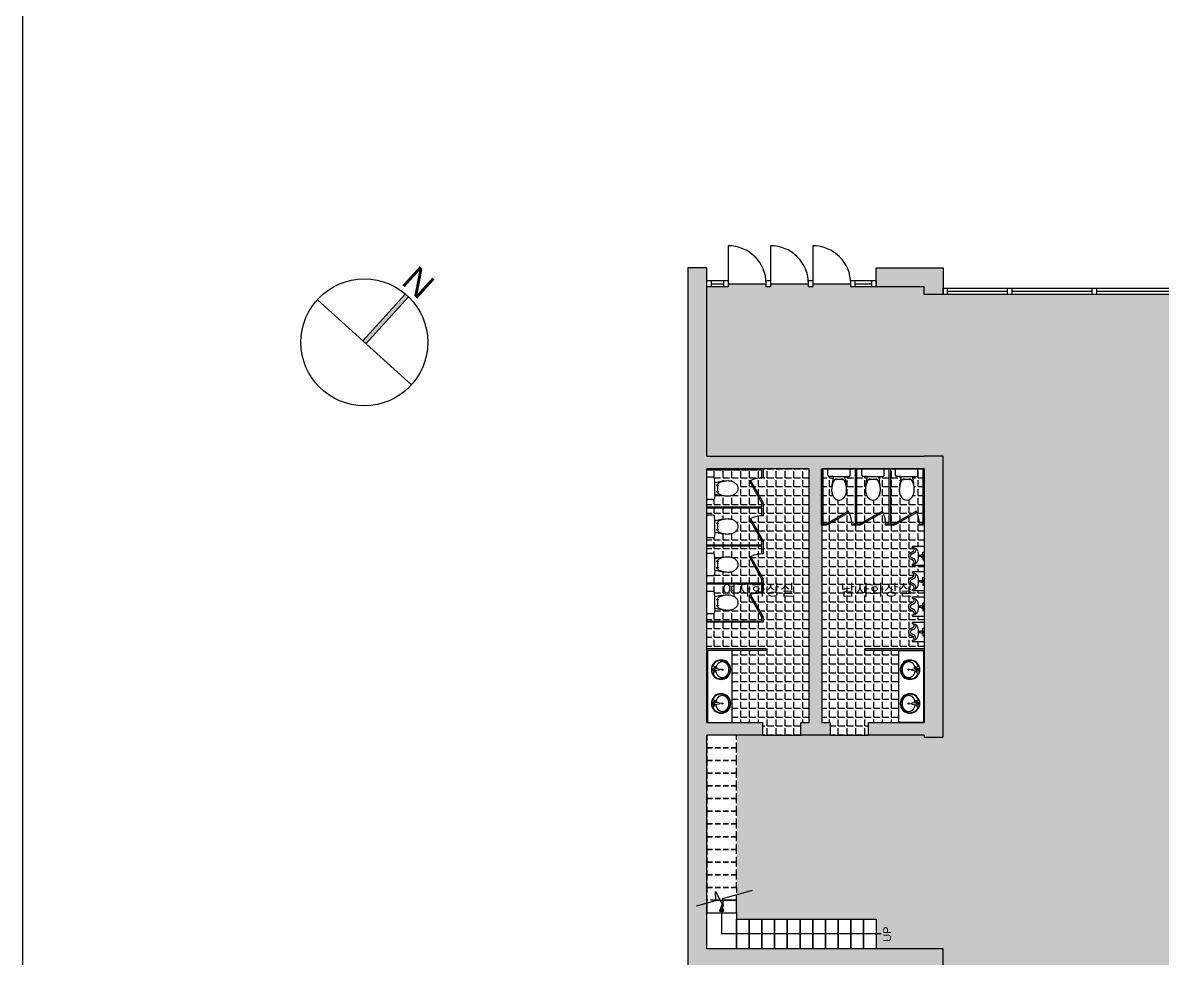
# Model space of a CAD drawing. Header units: millimetres. Extents: x 0 to 336000, y 0 to 193050.
# Drawn here: x 0 to 26938, y 21538 to 43659 of the extents above; entities that cross this region are included whole.
import ezdxf

# ---------------------------------------------------------------- set-up
doc = ezdxf.new("R2010")
doc.units = ezdxf.units.MM
doc.header["$LTSCALE"] = 20
doc.linetypes.add('HIDDEN', pattern=[9.525, 6.35, -3.175])
for name, color, linetype in [('가구', 6, 'Continuous'), ('계단', 3, 'Continuous'), ('단면', 2, 'Continuous'), ('바닥 해치', 5, 'Continuous'), ('유리', 7, 'Continuous'), ('점선', 6, 'HIDDEN'), ('창호', 4, 'Continuous')]:
    doc.layers.add(name, color=color, linetype=linetype)
doc.styles.get("Standard").update_dxf_attribs({"font": 'arial.ttf'})

# ---------------------------------------------------------------- blocks, each defined once
blk = doc.blocks.new('*U1')
at = {"layer": '계단'}
blk.add_lwpolyline([(700, 700), (1000, 700), (1000, 0), (700, 0)], close=True, dxfattribs=at)
blk = doc.blocks.new('*U2')
at = {"layer": '계단', "color": 0, "linetype": 'ByBlock', "lineweight": -2, "transparency": 16777216}
for p in [(16175, 21763), (16475, 21763), (16775, 21763), (17075, 21763), (17375, 21763), (17675, 21763), (17975, 21763), (18275, 21763), (18575, 21763), (18875, 21763), (19175, 21763)]:
    blk.add_blockref('*U1', p, dxfattribs=at)
blk = doc.blocks.new('A$C4031729D')
at = {"color": 0}
for p, q in [((140, 336), (140, 361)), ((190, 336), (140, 336)), ((205, 321), (190, 336)), ((205, 296), (205, 321)), ((215, 361), (215, 311)), ((245, 361), (245, 311)), ((255, 321), (270, 336)), ((255, 296), (255, 321)), ((270, 336), (320, 336)), ((320, 336), (320, 361)), ((205, 256), (255, 256)), ((205, 251), (205, 256)), ((255, 251), (205, 251)), ((220, 266), (220, 256)), ((240, 266), (240, 256)), ((255, 256), (255, 251))]:
    blk.add_line(p, q, dxfattribs=at)
for points in [[(460, 361), (460, 226), (460, 96, -0.198912), (459, 93, -0.198912), (455, 91), (445, 91), (425, 91, -0.198912), (423, 92, -0.063313), (420, 96, -0.157252), (417, 109, 0.093254), (415, 131, 0.337547), (310, 51, -0.389909), (230, 1, -0.389909), (150, 51, 0.337547), (45, 131, 0.093254), (43, 109, -0.157252), (40, 96, -0.063313), (37, 92, -0.198912), (35, 91), (15, 91), (5, 91, -0.198912), (1, 93, -0.198912), (0, 96), (0, 226), (0, 361)], [(60, 171, -0.028843), (81, 169, -0.042834), (95, 166, -0.02628), (128, 153, -0.069019), (140, 146, -0.04558), (154, 133, -0.043799), (165, 116, -0.025173), (174, 98, 0.020072), (185, 76, 0.022189), (195, 59, 0.027483), (205, 46, 0.170498), (212, 42, 0.080612), (230, 41)], [(400, 171, 0.028843), (379, 169, 0.042834), (365, 166, 0.02628), (332, 153, 0.069019), (320, 146, 0.04558), (306, 133, 0.043799), (295, 116, 0.025173), (286, 98, -0.020072), (275, 76, -0.022189), (265, 59, -0.027483), (255, 46, -0.170498), (248, 42, -0.080612), (230, 41)]]:
    blk.add_lwpolyline(points, format="xyb", dxfattribs=at)
blk.add_circle((230, 291), 25, dxfattribs=at)
for centre, radius, start, end in [((376, 36), 345, 159.444, 163.9272), ((164, 115), 118, 151.7834, 159.444), ((124, 137), 72.1, 143.1301, 151.7834), ((164, 107), 122, 136.4862, 143.1301), ((143, 126), 94.2, 118.6105, 136.4862), ((159, 97), 127, 103.2516, 118.6105), ((175, 30), 196, 101.3099, 103.2516), ((445, -1322), 1575, 100.6246, 101.3099), ((208, -55), 286, 93.8141, 100.6246), ((217, -191), 423, 88.2147, 93.8141), ((243, -191), 423, 86.1859, 91.7853), ((252, -55), 286, 79.3754, 86.1859), ((15, -1322), 1575, 78.6901, 79.3754), ((285, 30), 196, 76.7484, 78.6901), ((301, 97), 127, 61.3895, 76.7484), ((317, 126), 94.2, 43.5138, 61.3895), ((296, 107), 122, 36.8699, 43.5138), ((336, 137), 72.1, 28.2166, 36.8699), ((296, 115), 118, 20.556, 28.2166), ((84, 36), 345, 16.0728, 20.556)]:
    blk.add_arc(centre, radius, start, end, dxfattribs=at)

msp = doc.modelspace()

# ---------------------------------------------------------------- hatches: boundary and pattern name
h = msp.add_hatch(color=256)
h.dxf.hatch_style = 1
h.paths.add_polyline_path([(9119, 37179, 0.016671), (9045, 37246), (8038, 36136), (8112, 36069)])
h = msp.add_hatch(color=256)
h.dxf.hatch_style = 1
h.paths.add_polyline_path([(16475, 22653), (16575, 22653), (16525, 22803)])
at = {"layer": '단면'}
h = msp.add_hatch(color=256, dxfattribs=at)
h.dxf.hatch_style = 1
h.paths.add_polyline_path([(21758, 33412), (21308, 33412), (16175, 33412), (16175, 37862), (15725, 37862), (15725, 21763), (15725, 21313), (21758, 21313), (21758, 21763), (16175, 21763), (16175, 26812), (17491, 26812), (17491, 27112), (16175, 27112), (16175, 33112), (18591, 33112), (18591, 27112), (18391, 27112), (18391, 26812), (19091, 26812), (19091, 27112), (18891, 27112), (18891, 33112), (21308, 33112), (21308, 27112), (19991, 27112), (19991, 26812), (21308, 26812), (21308, 26763), (21758, 26763)])
h.paths.add_polyline_path([(27775, 39416), (43375, 39416), (43375, 27416), (27325, 27416), (27325, 26966), (43375, 26966), (43825, 26966), (43825, 39866), (43375, 39866), (27325, 39866), (27325, 39416), (27325, 32416), (27775, 32416)])
h.paths.add_polyline_path([(21758, 37862), (21308, 37862), (20175, 37862), (20175, 37412), (21308, 37412), (21308, 37237), (21758, 37237)], flags=17)
h.paths.add_polyline_path([(26275, 10366), (25825, 10366), (23925, 10366), (23925, 9916), (23925, 9659), (23999, 9659), (23997, 9659), (23996, 9656), (23996, 9644), (23996, 9642), (23998, 9641), (24075, 9620), (24075, 9916), (25825, 9916), (25825, 8716), (24075, 8716), (24075, 9012), (23998, 8991), (23996, 8990), (23996, 8988), (23996, 8976), (23997, 8973), (23999, 8973), (23925, 8973), (23925, 8716), (23925, 8566), (25825, 8566), (26275, 8566)])
h.paths.add_polyline_path([(17675, 9916), (20475, 9916), (20475, 10366), (17225, 10366), (17225, 9916), (17225, 4966), (17225, 4516), (26275, 4516), (26275, 4966), (17675, 4966)])
h.paths.add_polyline_path([(37825, 7766), (35125, 7766), (35125, 7316), (37825, 7316)])
h.paths.add_polyline_path([(43825, 10166), (43825, 20966), (43375, 20966), (43375, 10166), (32275, 10166), (32275, 20516), (37525, 20516), (37525, 18566), (35125, 18566), (35125, 18366), (37525, 18366), (37525, 14466), (37725, 14466), (42225, 14466), (42225, 14666), (37725, 14666), (37725, 20516), (37725, 20966), (31825, 20966), (31825, 20516), (31825, 10166), (31825, 9716), (43825, 9716)])
h.paths.add_polyline_path([(52725, 16916), (52725, 37716), (52275, 37716), (52275, 20066), (49858, 20066), (49858, 19816), (52275, 19816), (52275, 16916), (48958, 16916), (48958, 20066), (48004, 20066, 0.338213), (47999, 20062), (47940, 19847), (47940, 19845), (47940, 19821, 0.414214), (47945, 19816), (48725, 19816), (48725, 16916), (45775, 16916), (45775, 19816), (46555, 19816, 0.414214), (46560, 19821), (46560, 19845), (46560, 19847), (46501, 20062, 0.338213), (46496, 20066), (45775, 20066), (45775, 29816), (45325, 29816), (45325, 16916), (45325, 16466), (52725, 16466)])
h.paths.add_polyline_path([(45775, 34966), (47325, 34966), (47475, 34966), (47475, 35689), (47474, 35692), (47471, 35694), (47325, 35734), (47325, 35116), (45775, 35116), (45775, 37266), (47325, 37266), (47325, 36572), (47471, 36612), (47474, 36614), (47475, 36617), (47475, 37266), (48775, 37266), (48775, 37716), (45325, 37716), (45325, 37266), (45325, 32516), (50476, 32516), (50476, 32816), (45775, 32816)], flags=17)
at = {"layer": '바닥 해치'}
h = msp.add_hatch(dxfattribs=at)
h.set_pattern_fill('AR-B816', color=256)
h.paths.add_polyline_path([(45325, 33491), (45225, 33491), (43825, 33491), (43825, 26966), (43375, 26966), (43375, 25966), (37725, 25966), (37725, 26966), (27325, 26966), (27325, 27416), (27325, 32416), (27325, 37237), (21758, 37237), (21308, 37237), (21308, 37412), (20175, 37412), (20075, 37412), (19575, 37412), (19575, 37487), (18675, 37487), (18675, 37412), (18575, 37412), (18575, 37487), (17675, 37487), (17675, 37412), (17575, 37412), (17575, 37487), (16675, 37487), (16675, 37412), (16575, 37412), (16175, 37412), (16175, 33412), (21308, 33412), (21758, 33412), (21758, 26763), (21308, 26763), (21308, 26812), (19991, 26812), (19091, 26812), (18391, 26812), (17491, 26812), (16875, 26812), (16875, 26512), (16875, 26212), (16875, 25912), (16875, 25612), (16875, 25312), (16875, 25012), (16875, 24712), (16875, 24412), (16875, 24112), (16875, 23812), (16875, 23512), (16875, 23212), (16875, 23044), (16875, 22912), (16875, 22612), (16875, 22463), (17175, 22463), (17475, 22463), (17775, 22463), (18075, 22463), (18375, 22463), (18675, 22463), (18975, 22463), (19275, 22463), (19575, 22463), (19875, 22463), (20175, 22463), (20175, 21763), (21758, 21763), (21758, 21313), (16200, 21313), (16200, 14366), (16350, 14366), (16350, 14291), (17638, 14291), (17638, 14366), (17738, 14366), (17738, 14291), (19026, 14291), (19026, 14366), (19176, 14366), (19176, 14216), (19026, 14216), (19026, 14291), (17738, 14291), (17738, 14216), (17638, 14216), (17638, 14291), (16350, 14291), (16350, 14216), (16200, 14216), (16200, 10516), (16350, 10516), (16350, 10441), (17638, 10441), (17638, 10516), (17738, 10516), (17738, 10441), (19026, 10441), (19026, 10516), (19176, 10516), (19176, 10366), (20475, 10366), (20475, 10066), (20575, 10066), (21075, 10066), (21075, 10891, -0.389983), (21972, 10066), (22075, 10066), (22428, 10066, -0.389983), (23325, 10891), (23325, 10066), (23425, 10066), (23925, 10066), (23925, 10366), (25825, 10366), (26275, 10366), (26275, 10041), (30825, 10041), (30825, 16016), (30825, 19166), (31825, 19166), (31825, 20516), (31825, 20966), (37725, 20966), (43375, 20966), (43825, 20966), (43925, 20966), (45325, 20966)])
h.paths.add_polyline_path([(19176, 14018), (19176, 13918), (19176, 13888), (18956, 13828), (18911, 13828), (18911, 12828), (18956, 12828), (19176, 12768), (19176, 12743), (19176, 12638), (19176, 12441), (19176, 12291), (19176, 12094), (19176, 11994), (19176, 11964), (18956, 11904), (18911, 11904), (18911, 10904), (18956, 10904), (19176, 10844), (19176, 10819), (19176, 10714), (19026, 10714), (19026, 10814), (19171, 10814, 0.472121), (19171, 10835, 0.875009), (19173, 10845), (18957, 10903, 2.120204), (18936, 10899, 1), (18926, 10899), (18926, 10844), (18858, 10844), (18858, 10609), (16961, 10609), (16961, 12199), (18858, 12199), (18858, 11964), (18926, 11964), (18926, 11909, 0.411008), (18951, 11909, 0.49453), (18957, 11904), (19173, 11962, 2.1046), (19171, 11984, 1), (19171, 11994), (19146, 11994), (19026, 11994), (19026, 12094), (19026, 12291), (16350, 12291), (16350, 12441), (19026, 12441), (19026, 12638), (19026, 12738), (19171, 12738, 0.472121), (19171, 12760, 0.875009), (19173, 12770), (18957, 12828, 2.120204), (18936, 12823, 1), (18926, 12823), (18926, 12768), (18858, 12768), (18858, 12533), (16961, 12533), (16961, 14123), (18858, 14123), (18858, 13888), (18926, 13888), (18926, 13833, 0.411008), (18951, 13833, 0.49453), (18957, 13829), (19173, 13887, 2.1046), (19171, 13908, 1), (19171, 13918), (19146, 13918), (19026, 13918), (19026, 14018)], flags=16)
h.paths.add_polyline_path([(18796, 12788), (18796, 12828), (18786, 12828), (18786, 12818)], flags=0)
h.paths.add_polyline_path([(17738, 12291), (17638, 12291), (17638, 12441), (17738, 12441)], flags=16)
h.paths.add_polyline_path([(18796, 10864), (18796, 10904), (18786, 10904), (18786, 10894)], flags=0)
h.paths.add_polyline_path([(16871, 13853), (16871, 12803), (16721, 12803), (16721, 13853)], flags=16)
h.paths.add_polyline_path([(16871, 11929), (16871, 10879), (16721, 10879), (16721, 11929)], flags=16)
h.paths.add_polyline_path([(18056, 12937), (18056, 13768), (17776, 13768), (17776, 12937)], flags=8)
h.paths.add_polyline_path([(18056, 11012), (18056, 11843), (17776, 11843), (17776, 11012)], flags=8)
h.paths.add_polyline_path([(20579, 21878), (20579, 22335), (20294, 22335), (20294, 21878)], flags=24)
h = msp.add_hatch(dxfattribs=at)
h.set_pattern_fill('ANGLE', color=256, scale=30)
h.set_pattern_definition([(0, (0, 0), (0, 209.55), [152.4, -57.15]), (90, (0, 0), (-209.55, 1e-14), [152.4, -57.15])])
h.paths.add_polyline_path([(18591, 33112), (17505, 33112), (17505, 32897), (17475, 32897, 0.116632), (17206, 32833), (17501, 32312), (17475, 32297), (17505, 32297), (17505, 32182), (17505, 31997), (17475, 31997, 0.116632), (17206, 31933), (17501, 31412), (17475, 31397), (17505, 31397), (17505, 31282), (17505, 31097), (17475, 31097, 0.116632), (17206, 31033), (17501, 30512), (17475, 30497), (17505, 30497), (17505, 30382), (17505, 30197), (17475, 30197, 0.116632), (17206, 30133), (17501, 29612), (17475, 29597), (17505, 29597), (17505, 29482), (16175, 29482), (16175, 28862), (17575, 28862), (17575, 28812), (16775, 28812), (16775, 27112), (17491, 27112), (17491, 26812), (18391, 26812), (18391, 27112), (18591, 27112)])
h.paths.add_polyline_path([(17180, 30119, -0.129327), (17475, 30197), (17475, 30382), (16175, 30382), (16175, 30192, -0.414214), (16195, 30212), (16325, 30212, -0.39896), (16355, 30183), (16360, 30087), (16360, 30081, -0.048335), (16675, 30124, -0.074454), (16770, 30110, -0.085088), (16845, 30072, -0.106262), (16898, 30012, -0.128332), (16915, 29947, -0.128332), (16898, 29882, -0.106262), (16845, 29821, -0.085087), (16770, 29784, -0.074454), (16675, 29769, -0.048335), (16360, 29813), (16360, 29807), (16355, 29710, -0.39896), (16325, 29682), (16195, 29682, -0.414214), (16175, 29702), (16175, 29512), (17475, 29512), (17475, 29597)])
h.paths.add_polyline_path([(17475, 31282), (16175, 31282), (16175, 31092, -0.414214), (16195, 31112), (16325, 31112, -0.39896), (16355, 31083), (16360, 30987), (16360, 30981, -0.048335), (16675, 31024, -0.074454), (16770, 31010, -0.085088), (16845, 30972, -0.106262), (16898, 30912, -0.128332), (16915, 30847, -0.128332), (16898, 30782, -0.106262), (16845, 30721, -0.085087), (16770, 30684, -0.074454), (16675, 30669, -0.048335), (16360, 30713), (16360, 30707), (16355, 30610, -0.39896), (16325, 30582), (16195, 30582, -0.414214), (16175, 30602), (16175, 30412), (17475, 30412), (17475, 30497), (17180, 31019, -0.129327), (17475, 31097)])
h.paths.add_polyline_path([(17180, 31919, -0.129327), (17475, 31997), (17475, 32182), (16175, 32182), (16175, 31992, -0.414214), (16195, 32012), (16325, 32012, -0.39896), (16355, 31983), (16360, 31887), (16360, 31881, -0.048335), (16675, 31924, -0.074454), (16770, 31910, -0.085088), (16845, 31872, -0.106262), (16898, 31812, -0.128332), (16915, 31747, -0.128332), (16898, 31682, -0.106262), (16845, 31621, -0.085087), (16770, 31584, -0.074454), (16675, 31569, -0.048335), (16360, 31613), (16360, 31607), (16355, 31510, -0.39896), (16325, 31482), (16195, 31482, -0.414214), (16175, 31502), (16175, 31312), (17475, 31312), (17475, 31397)])
h.paths.add_polyline_path([(17180, 32819, -0.129327), (17475, 32897), (17475, 33082), (16175, 33082), (16175, 32892, -0.414214), (16195, 32912), (16325, 32912, -0.39896), (16355, 32883), (16360, 32787), (16360, 32781, -0.048335), (16675, 32824, -0.074454), (16770, 32810, -0.085088), (16845, 32772, -0.106262), (16898, 32712, -0.128332), (16915, 32647, -0.128332), (16898, 32582, -0.106262), (16845, 32521, -0.085087), (16770, 32484, -0.074454), (16675, 32469, -0.048335), (16360, 32513), (16360, 32507), (16355, 32410, -0.39896), (16325, 32382), (16195, 32382, -0.414214), (16175, 32402), (16175, 32212), (17475, 32212), (17475, 32297)])
h.paths.add_polyline_path([(21308, 31782), (21199, 31782), (21199, 31812, 0.116632), (21136, 32081), (20614, 31786), (20599, 31812), (20599, 31782), (20484, 31782), (20399, 31782), (20399, 31812, 0.116632), (20336, 32081), (19814, 31786), (19799, 31812), (19799, 31782), (19684, 31782), (19599, 31782), (19599, 31812, 0.116632), (19536, 32081), (19014, 31786), (18999, 31812), (18999, 31782), (18891, 31782), (18891, 27112), (19091, 27112), (19091, 26812), (19991, 26812), (19991, 27112), (20708, 27112), (20708, 28812), (19908, 28812), (19908, 28862), (21308, 28862), (21308, 29022), (21173, 29022), (21043, 29022, -0.414214), (21038, 29027), (21038, 29037), (21038, 29058, -0.074885), (21043, 29062, -0.157252), (21056, 29065, 0.093254), (21078, 29067, 0.337547), (20998, 29172, -0.389909), (20948, 29252, -0.389909), (20998, 29332, 0.337547), (21078, 29437, 0.093254), (21056, 29439, -0.157252), (21043, 29442, -0.074885), (21038, 29446), (21038, 29467), (21038, 29477, -0.414214), (21043, 29482), (21173, 29482), (21308, 29482), (21308, 29622), (21173, 29622), (21043, 29622, -0.414214), (21038, 29627), (21038, 29637), (21038, 29658, -0.074885), (21043, 29662, -0.157252), (21056, 29665, 0.093254), (21078, 29667, 0.337547), (20998, 29772, -0.389909), (20948, 29852, -0.389909), (20998, 29932, 0.337547), (21078, 30037, 0.093254), (21056, 30039, -0.157252), (21043, 30042, -0.074885), (21038, 30046), (21038, 30067), (21038, 30077, -0.414214), (21043, 30082), (21173, 30082), (21308, 30082), (21308, 30222), (21173, 30222), (21043, 30222, -0.414214), (21038, 30227), (21038, 30237), (21038, 30258, -0.074885), (21043, 30262, -0.157252), (21056, 30265, 0.093254), (21078, 30267, 0.337547), (20998, 30372, -0.389909), (20948, 30452, -0.389909), (20998, 30532, 0.337547), (21078, 30637, 0.093254), (21056, 30639, -0.157252), (21043, 30642, -0.074885), (21038, 30646), (21038, 30667), (21038, 30677, -0.414214), (21043, 30682), (21173, 30682), (21308, 30682), (21308, 30822), (21173, 30822), (21043, 30822, -0.414214), (21038, 30827), (21038, 30837), (21038, 30858, -0.074885), (21043, 30862, -0.157252), (21056, 30865, 0.093254), (21078, 30867, 0.337547), (20998, 30972, -0.389909), (20948, 31052, -0.389909), (20998, 31132, 0.337547), (21078, 31237, 0.093254), (21056, 31239, -0.157252), (21043, 31242, -0.074885), (21038, 31246), (21038, 31267), (21038, 31277, -0.414214), (21043, 31282), (21173, 31282), (21308, 31282)])
h.paths.add_polyline_path([(19174, 32442, -0.085087), (19136, 32517, -0.074454), (19122, 32612, -0.048335), (19166, 32927), (19159, 32927), (19063, 32932, -0.39896), (19034, 32962), (19034, 33092, -0.414214), (19054, 33112), (18914, 33112), (18914, 31812), (18999, 31812), (19522, 32107, -0.129327), (19599, 31812), (19684, 31812), (19684, 33112), (19544, 33112, -0.414214), (19564, 33092), (19564, 32962, -0.39896), (19536, 32932), (19439, 32927), (19433, 32927, -0.048335), (19477, 32612, -0.074454), (19463, 32517, -0.085088), (19425, 32442, -0.106262), (19364, 32389, -0.128332), (19299, 32372, -0.128332), (19234, 32389, -0.106262)])
h.paths.add_polyline_path([(20484, 33112), (20344, 33112, -0.414214), (20364, 33092), (20364, 32962, -0.39896), (20336, 32932), (20239, 32927), (20233, 32927, -0.048335), (20277, 32612, -0.074454), (20263, 32517, -0.085088), (20225, 32442, -0.106262), (20164, 32389, -0.128332), (20099, 32372, -0.128332), (20034, 32389, -0.106262), (19974, 32442, -0.085087), (19936, 32517, -0.074454), (19922, 32612, -0.048335), (19966, 32927), (19959, 32927), (19863, 32932, -0.39896), (19834, 32962), (19834, 33092, -0.414214), (19854, 33112), (19714, 33112), (19714, 31812), (19799, 31812), (20322, 32107, -0.129327), (20399, 31812), (20484, 31812)])
h.paths.add_polyline_path([(21284, 33112), (21144, 33112, -0.414214), (21164, 33092), (21164, 32962, -0.39896), (21136, 32932), (21039, 32927), (21033, 32927, -0.048335), (21077, 32612, -0.074454), (21063, 32517, -0.085088), (21025, 32442, -0.106262), (20964, 32389, -0.128332), (20899, 32372, -0.128332), (20834, 32389, -0.106262), (20774, 32442, -0.085087), (20736, 32517, -0.074454), (20722, 32612, -0.048335), (20766, 32927), (20759, 32927), (20663, 32932, -0.39896), (20634, 32962), (20634, 33092, -0.414214), (20654, 33112), (20514, 33112), (20514, 31812), (20599, 31812), (21122, 32107, -0.129327), (21199, 31812), (21284, 31812)])
h.paths.add_polyline_path([(16458, 30016), (18196, 30016), (18196, 30483), (16458, 30483)], flags=25)
h.paths.add_polyline_path([(19257, 30016), (20995, 30016), (20995, 30483), (19257, 30483)], flags=24)

# ---------------------------------------------------------------- linework, layer by layer
for p, q in [((8038, 36136), (9045, 37246)), ((8112, 36069), (9119, 37179)), ((9187, 35095), (6964, 37110)), ((15928, 22773), (16387, 22904)), ((16387, 22904), (16380, 23114)), ((16380, 23114), (16563, 22758)), ((16553, 22952), (17249, 23151)), ((16563, 22758), (16553, 22952)), ((16525, 22113), (16525, 22653)), ((20290, 22113), (16525, 22113))]:
    msp.add_line(p, q)
for points in [[(0, 0), (0, 44550), (63000, 44550), (63000, 0), (0, 0)], [(16575, 22653), (16525, 22803), (16475, 22653)]]:
    msp.add_lwpolyline(points, close=True)
msp.add_circle((8075, 36102), 1500)
at = {"layer": '가구'}
for p, q in [((16175, 33112), (17505, 33112)), ((17475, 33082), (16175, 33082)), ((16175, 32402), (16175, 32892)), ((16325, 32912), (16195, 32912)), ((16360, 32787), (16355, 32883)), ((17475, 32897), (17475, 33082)), ((17505, 32897), (17475, 32897)), ((17505, 33112), (17505, 32897)), ((18884, 31782), (18884, 33112)), ((18914, 33112), (18914, 31812)), ((19034, 32962), (19034, 33092)), ((19054, 33112), (19544, 33112)), ((19159, 32927), (19063, 32932)), ((19159, 32927), (19439, 32927)), ((19214, 32847), (19214, 32877)), ((19214, 32877), (19234, 32877)), ((19234, 32877), (19234, 32847)), ((19364, 32847), (19364, 32877)), ((19364, 32877), (19384, 32877)), ((19384, 32877), (19384, 32847)), ((19439, 32927), (19536, 32932)), ((19564, 32962), (19564, 33092)), ((19684, 31812), (19684, 33112)), ((19684, 31812), (19684, 33112)), ((19714, 33112), (19714, 31812)), ((19714, 33112), (19714, 31812)), ((19834, 32962), (19834, 33092)), ((19854, 33112), (20344, 33112)), ((19959, 32927), (19863, 32932)), ((19959, 32927), (20239, 32927)), ((20014, 32847), (20014, 32877)), ((20014, 32877), (20034, 32877)), ((20034, 32877), (20034, 32847)), ((20164, 32847), (20164, 32877)), ((20164, 32877), (20184, 32877)), ((20184, 32877), (20184, 32847)), ((20239, 32927), (20336, 32932)), ((20364, 32962), (20364, 33092)), ((20484, 31812), (20484, 33112)), ((20484, 31812), (20484, 33112)), ((20514, 33112), (20514, 31812)), ((20514, 33112), (20514, 31812)), ((20634, 32962), (20634, 33092)), ((20654, 33112), (21144, 33112)), ((20759, 32927), (20663, 32932)), ((20759, 32927), (21039, 32927)), ((20814, 32847), (20814, 32877)), ((20814, 32877), (20834, 32877)), ((20834, 32877), (20834, 32847)), ((20964, 32847), (20964, 32877)), ((20964, 32877), (20984, 32877)), ((20984, 32877), (20984, 32847)), ((21039, 32927), (21136, 32932)), ((21164, 32962), (21164, 33092)), ((21284, 31812), (21284, 33112)), ((21314, 33112), (21314, 31782)), ((16360, 32507), (16360, 32787)), ((16410, 32732), (16440, 32732)), ((16410, 32712), (16410, 32732)), ((16440, 32712), (16410, 32712)), ((16425, 32738), (16425, 32556)), ((16440, 32732), (16440, 32712)), ((17180, 32819), (17475, 32297)), ((17206, 32834), (17501, 32312)), ((19390, 32862), (19208, 32862)), ((19234, 32847), (19214, 32847)), ((19384, 32847), (19364, 32847)), ((20190, 32862), (20008, 32862)), ((20034, 32847), (20014, 32847)), ((20184, 32847), (20164, 32847)), ((20990, 32862), (20808, 32862)), ((20834, 32847), (20814, 32847)), ((20984, 32847), (20964, 32847)), ((16325, 32382), (16195, 32382)), ((16360, 32507), (16355, 32410)), ((16410, 32582), (16440, 32582)), ((16410, 32562), (16410, 32582)), ((16440, 32562), (16410, 32562)), ((16440, 32582), (16440, 32562)), ((16175, 32212), (17475, 32212)), ((16175, 32212), (17475, 32212)), ((17475, 32182), (16175, 32182)), ((17475, 32182), (16175, 32182)), ((17475, 32297), (17501, 32312)), ((17475, 32212), (17475, 32297)), ((17475, 32297), (17505, 32297)), ((17475, 31997), (17475, 32182)), ((17505, 32297), (17505, 32182)), ((17505, 32212), (17505, 31997)), ((19522, 32107), (18999, 31812)), ((19537, 32081), (19014, 31786)), ((20322, 32107), (19799, 31812)), ((20337, 32081), (19814, 31786)), ((21122, 32107), (20599, 31812)), ((21137, 32081), (20614, 31786)), ((16175, 31502), (16175, 31992)), ((16325, 32012), (16195, 32012)), ((16360, 31887), (16355, 31983)), ((16360, 31607), (16360, 31887)), ((16410, 31832), (16440, 31832)), ((16410, 31812), (16410, 31832)), ((16440, 31812), (16410, 31812)), ((16425, 31838), (16425, 31656)), ((16440, 31832), (16440, 31812)), ((17180, 31919), (17475, 31397)), ((17206, 31934), (17501, 31412)), ((17505, 31997), (17475, 31997)), ((18914, 31812), (18999, 31812)), ((18999, 31812), (18999, 31782)), ((18999, 31812), (19014, 31786)), ((19599, 31812), (19684, 31812)), ((19599, 31782), (19599, 31812)), ((19714, 31812), (19799, 31812)), ((19799, 31812), (19799, 31782)), ((19799, 31812), (19814, 31786)), ((20399, 31812), (20484, 31812)), ((20399, 31782), (20399, 31812)), ((20514, 31812), (20599, 31812)), ((20599, 31812), (20599, 31782)), ((20599, 31812), (20614, 31786)), ((21199, 31812), (21284, 31812)), ((21199, 31782), (21199, 31812)), ((16360, 31607), (16355, 31510)), ((16410, 31682), (16440, 31682)), ((16410, 31662), (16410, 31682)), ((16440, 31662), (16410, 31662)), ((16440, 31682), (16440, 31662)), ((18999, 31782), (18884, 31782)), ((19714, 31782), (19599, 31782)), ((19799, 31782), (19684, 31782)), ((20514, 31782), (20399, 31782)), ((20599, 31782), (20484, 31782)), ((21314, 31782), (21199, 31782)), ((16175, 31312), (17475, 31312)), ((16175, 31312), (17475, 31312)), ((17475, 31282), (16175, 31282)), ((17475, 31282), (16175, 31282)), ((16325, 31482), (16195, 31482)), ((17475, 31397), (17501, 31412)), ((17475, 31312), (17475, 31397)), ((17475, 31397), (17505, 31397)), ((17475, 31097), (17475, 31282)), ((17505, 31397), (17505, 31282)), ((17505, 31312), (17505, 31097)), ((16175, 30602), (16175, 31092)), ((16325, 31112), (16195, 31112)), ((16360, 30987), (16355, 31083)), ((16360, 30707), (16360, 30987)), ((17180, 31019), (17475, 30497)), ((17206, 31034), (17501, 30512)), ((17505, 31097), (17475, 31097)), ((16410, 30932), (16440, 30932)), ((16410, 30912), (16410, 30932)), ((16440, 30912), (16410, 30912)), ((16410, 30782), (16440, 30782)), ((16410, 30762), (16410, 30782)), ((16440, 30762), (16410, 30762)), ((16425, 30938), (16425, 30756)), ((16440, 30932), (16440, 30912)), ((16440, 30782), (16440, 30762)), ((16325, 30582), (16195, 30582)), ((16360, 30707), (16355, 30610)), ((17475, 30497), (17501, 30512)), ((17475, 30412), (17475, 30497)), ((17475, 30497), (17505, 30497)), ((17505, 30497), (17505, 30382)), ((16175, 30412), (17475, 30412)), ((16175, 30412), (17475, 30412)), ((17475, 30382), (16175, 30382)), ((17475, 30382), (16175, 30382)), ((16175, 29702), (16175, 30192)), ((16325, 30212), (16195, 30212)), ((16360, 30087), (16355, 30183)), ((17475, 30197), (17475, 30382)), ((17505, 30197), (17475, 30197)), ((17505, 30412), (17505, 30197)), ((16360, 29807), (16360, 30087)), ((16410, 30032), (16440, 30032)), ((16410, 30012), (16410, 30032)), ((16440, 30012), (16410, 30012)), ((16425, 30038), (16425, 29856)), ((16440, 30032), (16440, 30012)), ((17180, 30119), (17475, 29597)), ((17206, 30134), (17501, 29612)), ((16325, 29682), (16195, 29682)), ((16360, 29807), (16355, 29710)), ((16410, 29882), (16440, 29882)), ((16410, 29862), (16410, 29882)), ((16440, 29862), (16410, 29862)), ((16440, 29882), (16440, 29862)), ((16175, 29512), (17475, 29512)), ((17505, 29482), (16175, 29482)), ((17475, 29597), (17501, 29612)), ((17475, 29512), (17475, 29597)), ((17475, 29597), (17505, 29597)), ((17505, 29597), (17505, 29482)), ((16175, 28812), (16175, 27112)), ((16775, 28812), (16175, 28812)), ((16190, 28812), (16190, 27112)), ((16775, 27112), (16775, 28812)), ((20708, 27112), (20708, 28812)), ((20708, 28812), (21308, 28812)), ((21293, 28812), (21293, 27112)), ((21308, 28812), (21308, 27112)), ((16290, 28444), (16280, 28399)), ((16280, 28399), (16280, 28324)), ((16331, 28393), (16280, 28399)), ((16463, 28347), (16280, 28324)), ((16280, 28324), (16290, 28280)), ((16343, 28444), (16290, 28444)), ((16330, 28392), (16370, 28415)), ((16340, 28280), (16361, 28334)), ((16343, 28444), (16356, 28407)), ((16354, 28361), (16386, 28394)), ((16370, 28415), (16393, 28433)), ((16463, 28377), (16379, 28387)), ((16380, 28427), (16388, 28433)), ((16386, 28395), (16409, 28413)), ((16395, 28432), (16409, 28415)), ((16400, 28402), (16408, 28408)), ((16463, 28377), (16463, 28347)), ((16495, 28362), (16482, 28362)), ((20988, 28362), (21001, 28362)), ((21020, 28377), (21104, 28387)), ((21020, 28377), (21020, 28347)), ((21020, 28347), (21203, 28324)), ((21096, 28395), (21073, 28413)), ((21088, 28432), (21074, 28415)), ((21083, 28402), (21075, 28408)), ((21112, 28415), (21089, 28433)), ((21102, 28427), (21095, 28433)), ((21128, 28361), (21097, 28394)), ((21153, 28392), (21113, 28415)), ((21142, 28280), (21121, 28334)), ((21139, 28444), (21127, 28407)), ((21139, 28444), (21193, 28444)), ((21151, 28393), (21203, 28399)), ((21193, 28444), (21203, 28399)), ((21203, 28324), (21193, 28280)), ((21203, 28399), (21203, 28324)), ((16340, 28280), (16290, 28280)), ((21142, 28280), (21193, 28280)), ((16290, 27644), (16280, 27599)), ((16280, 27599), (16280, 27524)), ((16331, 27593), (16280, 27599)), ((16463, 27547), (16280, 27524)), ((16280, 27524), (16290, 27480)), ((16343, 27644), (16290, 27644)), ((16340, 27480), (16290, 27480)), ((16330, 27592), (16370, 27615)), ((16340, 27480), (16361, 27534)), ((16343, 27644), (16356, 27607)), ((16354, 27561), (16386, 27594)), ((16370, 27615), (16393, 27633)), ((16463, 27577), (16379, 27587)), ((16380, 27627), (16388, 27633)), ((16386, 27595), (16409, 27613)), ((16395, 27632), (16409, 27615)), ((16400, 27602), (16408, 27608)), ((16463, 27577), (16463, 27547)), ((16495, 27562), (16482, 27562)), ((20988, 27562), (21001, 27562)), ((21020, 27577), (21104, 27587)), ((21020, 27577), (21020, 27547)), ((21020, 27547), (21203, 27524)), ((21096, 27595), (21073, 27613)), ((21088, 27632), (21074, 27615)), ((21083, 27602), (21075, 27608)), ((21112, 27615), (21089, 27633)), ((21102, 27627), (21095, 27633)), ((21128, 27561), (21097, 27594)), ((21153, 27592), (21113, 27615)), ((21142, 27480), (21121, 27534)), ((21139, 27644), (21127, 27607)), ((21139, 27644), (21193, 27644)), ((21142, 27480), (21193, 27480)), ((21151, 27593), (21203, 27599)), ((21193, 27644), (21203, 27599)), ((21203, 27524), (21193, 27480)), ((21203, 27599), (21203, 27524)), ((16175, 27112), (16775, 27112)), ((21308, 27112), (20708, 27112))]:
    msp.add_line(p, q, dxfattribs=at)
for points in [[(16175, 28862), (17575, 28862), (17575, 28812), (16175, 28812)], [(19908, 28862), (21308, 28862), (21308, 28812), (19908, 28812)]]:
    msp.add_lwpolyline(points, close=True, dxfattribs=at)
for centre, radius in [((16323, 28362), 20), ((16323, 28362), 8), ((16537, 28362), 15), ((20946, 28362), 15), ((21160, 28362), 20), ((21160, 28362), 8), ((16323, 27562), 20), ((16323, 27562), 8), ((16537, 27562), 15), ((20946, 27562), 15), ((21160, 27562), 20), ((21160, 27562), 8)]:
    msp.add_circle(centre, radius, dxfattribs=at)
for centre, radius, start, end in [((16195, 32892), 20, 90, 180), ((16325, 32882), 30, 3, 90), ((17475, 32297), 600, 90, 119.4759), ((19054, 33092), 20, 90, 180), ((19064, 32962), 30, 180, 267), ((20769, 32544), 1649, 166.5892, 177.6301), ((17830, 32544), 1649, 2.3699, 13.4108), ((19534, 32962), 30, 273, 0), ((19544, 33092), 20, 0, 90), ((19854, 33092), 20, 90, 180), ((19864, 32962), 30, 180, 267), ((21569, 32544), 1649, 166.5892, 177.6301), ((18630, 32544), 1649, 2.3699, 13.4108), ((20334, 32962), 30, 273, 0), ((20344, 33092), 20, 0, 90), ((20654, 33092), 20, 90, 180), ((20664, 32962), 30, 180, 267), ((22369, 32544), 1649, 166.5892, 177.6301), ((19430, 32544), 1649, 2.3699, 13.4108), ((21134, 32962), 30, 273, 0), ((21144, 33092), 20, 0, 90), ((16743, 31177), 1649, 92.3699, 103.4108), ((16455, 32738), 30, 120.2604, 180), ((16659, 32389), 434, 94.9663, 120.2604), ((16675, 32501), 323, 72.9678, 90), ((16697, 32573), 248, 53.514, 72.9678), ((16731, 32618), 192, 29.2516, 53.514), ((16782, 32647), 133, 0, 29.2516), ((16782, 32647), 133, 330.7484, 0), ((19445, 32612), 323, 180, 197.0322), ((19557, 32628), 434, 149.7396, 175.0337), ((19208, 32832), 30, 90, 149.7396), ((19390, 32832), 30, 30.2604, 90), ((19041, 32628), 434, 4.9663, 30.2604), ((19154, 32612), 323, 342.9678, 0), ((20245, 32612), 323, 180, 197.0322), ((20357, 32628), 434, 149.7396, 175.0337), ((20008, 32832), 30, 90, 149.7396), ((20190, 32832), 30, 30.2604, 90), ((19841, 32628), 434, 4.9663, 30.2604), ((19954, 32612), 323, 342.9678, 0), ((21045, 32612), 323, 180, 197.0322), ((21157, 32628), 434, 149.7396, 175.0337), ((20808, 32832), 30, 90, 149.7396), ((20990, 32832), 30, 30.2604, 90), ((20641, 32628), 434, 4.9663, 30.2604), ((20754, 32612), 323, 342.9678, 0), ((16195, 32402), 20, 180, 270), ((16325, 32412), 30, 270, 357), ((16743, 34117), 1649, 256.5892, 267.6301), ((16455, 32556), 30, 180, 239.7396), ((16659, 32905), 434, 239.7396, 265.0337), ((16675, 32793), 323, 270, 287.0322), ((16697, 32721), 248, 287.0322, 306.486), ((16731, 32676), 192, 306.486, 330.7484), ((19374, 32590), 248, 197.0322, 216.486), ((19328, 32556), 192, 216.486, 240.7484), ((19299, 32505), 133, 240.7484, 270), ((19299, 32505), 133, 270, 299.2516), ((19271, 32556), 192, 299.2516, 323.514), ((19225, 32590), 248, 323.514, 342.9678), ((20174, 32590), 248, 197.0322, 216.486), ((20128, 32556), 192, 216.486, 240.7484), ((20099, 32505), 133, 240.7484, 270), ((20099, 32505), 133, 270, 299.2516), ((20071, 32556), 192, 299.2516, 323.514), ((20025, 32590), 248, 323.514, 342.9678), ((20974, 32590), 248, 197.0322, 216.486), ((20928, 32556), 192, 216.486, 240.7484), ((20899, 32505), 133, 240.7484, 270), ((20899, 32505), 133, 270, 299.2516), ((20871, 32556), 192, 299.2516, 323.514), ((20825, 32590), 248, 323.514, 342.9678), ((18999, 31812), 600, 0, 29.4759), ((19799, 31812), 600, 0, 29.4759), ((20599, 31812), 600, 0, 29.4759), ((16195, 31992), 20, 90, 180), ((16325, 31982), 30, 3, 90), ((16743, 30277), 1649, 92.3699, 103.4108), ((16455, 31838), 30, 120.2604, 180), ((16659, 31489), 434, 94.9663, 120.2604), ((16675, 31601), 323, 72.9678, 90), ((16697, 31673), 248, 53.514, 72.9678), ((16731, 31718), 192, 29.2516, 53.514), ((16782, 31747), 133, 0, 29.2516), ((17475, 31397), 600, 90, 119.4759), ((16743, 33217), 1649, 256.5892, 267.6301), ((16455, 31656), 30, 180, 239.7396), ((16659, 32005), 434, 239.7396, 265.0337), ((16675, 31893), 323, 270, 287.0322), ((16697, 31821), 248, 287.0322, 306.486), ((16731, 31776), 192, 306.486, 330.7484), ((16782, 31747), 133, 330.7484, 0), ((16195, 31502), 20, 180, 270), ((16325, 31512), 30, 270, 357), ((16195, 31092), 20, 90, 180), ((16325, 31082), 30, 3, 90), ((16743, 29377), 1649, 92.3699, 103.4108), ((16659, 30589), 434, 94.9663, 120.2604), ((16675, 30701), 323, 72.9678, 90), ((16697, 30773), 248, 53.514, 72.9678), ((17475, 30497), 600, 90, 119.4759), ((16743, 32317), 1649, 256.5892, 267.6301), ((16455, 30938), 30, 120.2604, 180), ((16455, 30756), 30, 180, 239.7396), ((16659, 31105), 434, 239.7396, 265.0337), ((16697, 30921), 248, 287.0322, 306.486), ((16731, 30818), 192, 29.2516, 53.514), ((16731, 30876), 192, 306.486, 330.7484), ((16782, 30847), 133, 0, 29.2516), ((16782, 30847), 133, 330.7484, 0), ((16195, 30602), 20, 180, 270), ((16325, 30612), 30, 270, 357), ((16675, 30993), 323, 270, 287.0322), ((16195, 30192), 20, 90, 180), ((16325, 30182), 30, 3, 90), ((17475, 29597), 600, 90, 119.4759), ((16743, 28477), 1649, 92.3699, 103.4108), ((16455, 30038), 30, 120.2604, 180), ((16659, 29689), 434, 94.9663, 120.2604), ((16675, 29801), 323, 72.9678, 90), ((16697, 29873), 248, 53.514, 72.9678), ((16731, 29918), 192, 29.2516, 53.514), ((16782, 29947), 133, 0, 29.2516), ((16782, 29947), 133, 330.7484, 0), ((16195, 29702), 20, 180, 270), ((16325, 29712), 30, 270, 357), ((16743, 31417), 1649, 256.5892, 267.6301), ((16455, 29856), 30, 180, 239.7396), ((16659, 30205), 434, 239.7396, 265.0337), ((16675, 30093), 323, 270, 287.0322), ((16697, 30021), 248, 287.0322, 306.486), ((16731, 29976), 192, 306.486, 330.7484), ((16509, 28362), 230, 200.9598, 159.0402), ((16509, 28362), 220, 201.9609, 158.0391), ((20974, 28362), 230, 20.9598, 339.0402), ((20974, 28362), 220, 21.9609, 338.0391), ((16323, 28362), 30, 82.8819, 353.1309), ((16327, 28397), 5, 262.8819, 299.6473), ((16358, 28358), 5, 136.3654, 173.1309), ((16367, 28419), 5, 299.6473, 308.0064), ((16383, 28423), 5, 128.0064, 194.4282), ((16597, 28362), 218, 186.6308, 199.3849), ((16390, 28391), 5, 128.0064, 136.3654), ((16391, 28429), 5, 38.0064, 128.0064), ((16567, 28372), 187, 139.6534, 160.7259), ((16567, 28351), 187, 199.3849, 220.3466), ((16397, 28406), 5, 241.5845, 308.0064), ((16405, 28412), 5, 308.0064, 38.0064), ((16549, 28388), 162, 115.9947, 139.6534), ((16537, 28413), 135, 90, 115.9947), ((16537, 28413), 135, 64.0053, 90), ((16524, 28388), 162, 40.3466, 64.0053), ((16506, 28372), 187, 19.3849, 40.3466), ((16506, 28351), 187, 319.6534, 340.6151), ((16476, 28362), 218, 0, 19.3849), ((16476, 28362), 218, 340.6151, 0), ((21007, 28362), 218, 160.6151, 180), ((21007, 28362), 218, 180, 199.3849), ((20977, 28372), 187, 139.6534, 160.6151), ((20977, 28351), 187, 199.3849, 220.3466), ((20958, 28388), 162, 115.9947, 139.6534), ((20946, 28413), 135, 90, 115.9947), ((20946, 28413), 135, 64.0053, 90), ((20934, 28388), 162, 40.3466, 64.0053), ((20915, 28372), 187, 19.2741, 40.3466), ((20915, 28351), 187, 319.6534, 340.6151), ((21078, 28412), 5, 141.9936, 231.9936), ((21086, 28406), 5, 231.9936, 298.4155), ((21092, 28429), 5, 51.9936, 141.9936), ((20886, 28362), 218, 340.6151, 353.3692), ((21093, 28391), 5, 43.6346, 51.9936), ((21099, 28423), 5, 345.5718, 51.9936), ((21115, 28419), 5, 231.9936, 240.3527), ((21125, 28358), 5, 6.8691, 43.6346), ((21160, 28362), 30, 186.8691, 97.1181), ((21155, 28397), 5, 240.3527, 277.1181), ((16549, 28335), 162, 220.3466, 244.0053), ((16537, 28311), 135, 244.0053, 270), ((16537, 28311), 135, 270, 295.9947), ((16524, 28335), 162, 295.9947, 319.6534), ((20958, 28335), 162, 220.3466, 244.0053), ((20946, 28311), 135, 244.0053, 270), ((20946, 28311), 135, 270, 295.9947), ((20934, 28335), 162, 295.9947, 319.6534), ((16509, 27562), 230, 200.9598, 159.0402), ((16509, 27562), 220, 201.9609, 158.0391), ((16537, 27613), 135, 90, 115.9947), ((16537, 27613), 135, 64.0053, 90), ((20974, 27562), 230, 20.9598, 339.0402), ((20974, 27562), 220, 21.9609, 338.0391), ((20946, 27613), 135, 90, 115.9947), ((20946, 27613), 135, 64.0053, 90), ((16323, 27562), 30, 82.8819, 353.1309), ((16327, 27597), 5, 262.8819, 299.6473), ((16358, 27558), 5, 136.3654, 173.1309), ((16367, 27619), 5, 299.6473, 308.0064), ((16383, 27623), 5, 128.0064, 194.4282), ((16597, 27562), 218, 186.6308, 199.3849), ((16390, 27591), 5, 128.0064, 136.3654), ((16391, 27629), 5, 38.0064, 128.0064), ((16567, 27572), 187, 139.6534, 160.6151), ((16567, 27551), 187, 199.3849, 220.3466), ((16397, 27606), 5, 241.5845, 308.0064), ((16405, 27612), 5, 308.0064, 38.0064), ((16549, 27588), 162, 115.9947, 139.6534), ((16524, 27588), 162, 40.3466, 64.0053), ((16506, 27572), 187, 19.3849, 40.3466), ((16506, 27551), 187, 319.6534, 340.6151), ((16476, 27562), 218, 0, 19.3849), ((16476, 27562), 218, 340.6151, 0), ((21007, 27562), 218, 160.6151, 180), ((21007, 27562), 218, 180, 199.3849), ((20977, 27572), 187, 139.6534, 160.6151), ((20977, 27551), 187, 199.3849, 220.3466), ((20958, 27588), 162, 115.9947, 139.6534), ((20934, 27588), 162, 40.3466, 64.0053), ((20915, 27572), 187, 19.3849, 40.3466), ((20915, 27551), 187, 319.6534, 340.6151), ((21078, 27612), 5, 141.9936, 231.9936), ((21086, 27606), 5, 231.9936, 298.4155), ((21092, 27629), 5, 51.9936, 141.9936), ((20886, 27562), 218, 340.6151, 353.3692), ((21093, 27591), 5, 43.6346, 51.9936), ((21099, 27623), 5, 345.5718, 51.9936), ((21115, 27619), 5, 231.9936, 240.3527), ((21125, 27558), 5, 6.8691, 43.6346), ((21160, 27562), 30, 186.8691, 97.1181), ((21155, 27597), 5, 240.3527, 277.1181), ((16549, 27535), 162, 220.3466, 244.0053), ((16537, 27511), 135, 244.0053, 270), ((16537, 27511), 135, 270, 295.9947), ((16524, 27535), 162, 295.9947, 319.6534), ((20958, 27535), 162, 220.3466, 244.0053), ((20946, 27511), 135, 244.0053, 270), ((20946, 27511), 135, 270, 295.9947), ((20934, 27535), 162, 295.9947, 319.6534)]:
    msp.add_arc(centre, radius, start, end, dxfattribs=at)
at = {"layer": '계단'}
for p, q in [((16387, 22912), (16484, 22912)), ((16484, 22912), (16387, 22912)), ((16875, 22912), (16555, 22912)), ((16555, 22912), (16875, 22912)), ((16875, 22912), (16875, 23044)), ((16875, 22612), (16875, 22912)), ((16175, 22844), (16175, 22612)), ((16175, 22612), (16875, 22612))]:
    msp.add_line(p, q, dxfattribs=at)
msp.add_lwpolyline([(16175, 22612), (16875, 22612), (16875, 21763), (16175, 21763)], close=True, dxfattribs=at)
at = {"layer": '단면'}
for points in [[(16175, 33412), (16175, 37862), (15725, 37862), (15725, 21763)], [(21308, 37412), (20175, 37412), (20175, 37862), (21308, 37862)], [(21308, 37862), (21758, 37862), (21758, 37237), (21308, 37237), (21308, 37412)], [(16175, 33412), (21308, 33412)], [(21308, 26812), (21308, 26763), (21758, 26763), (21758, 33412), (21308, 33412)], [(16175, 27112), (16175, 33112)], [(18591, 33112), (16175, 33112)], [(18591, 27112), (18591, 33112)], [(21308, 33112), (18891, 33112)], [(18891, 33112), (18891, 27112)], [(21308, 33112), (21308, 27112)], [(16175, 27112), (17491, 27112), (17491, 26812), (16175, 26812)], [(18891, 27112), (19091, 27112), (19091, 26812), (18391, 26812), (18391, 27112), (18591, 27112)], [(21308, 26812), (19991, 26812), (19991, 27112), (21308, 27112)], [(16175, 21763), (16175, 26812)], [(15725, 21763), (15725, 21313), (21758, 21313), (21758, 21763), (16175, 21763)]]:
    msp.add_lwpolyline(points, dxfattribs=at)
at = {"layer": '바닥 해치'}
for p, q in [((17491, 26812), (18391, 26812)), ((19091, 26812), (19991, 26812))]:
    msp.add_line(p, q, dxfattribs=at)
at = {"layer": '유리'}
for p, q in [((16275, 37487), (16575, 37487)), ((19675, 37487), (20075, 37487)), ((21858, 37312), (23283, 37312)), ((23383, 37312), (25283, 37312)), ((25383, 37312), (27225, 37312))]:
    msp.add_line(p, q, dxfattribs=at)
at = {"layer": '점선'}
for p, q in [((16875, 23212), (16175, 23212)), ((16175, 23212), (16175, 22912)), ((16875, 23212), (16875, 23044)), ((16387, 22912), (16175, 22912)), ((16175, 22912), (16175, 22844)), ((16484, 22912), (16555, 22912))]:
    msp.add_line(p, q, dxfattribs=at)
for points in [[(16175, 26512), (16875, 26512), (16875, 26812), (16175, 26812)], [(16175, 26212), (16875, 26212), (16875, 26512), (16175, 26512)], [(16175, 25912), (16875, 25912), (16875, 26212), (16175, 26212)], [(16175, 25612), (16875, 25612), (16875, 25912), (16175, 25912)], [(16175, 25312), (16875, 25312), (16875, 25612), (16175, 25612)], [(16175, 25012), (16875, 25012), (16875, 25312), (16175, 25312)], [(16175, 24712), (16875, 24712), (16875, 25012), (16175, 25012)], [(16175, 24412), (16875, 24412), (16875, 24712), (16175, 24712)], [(16175, 24112), (16875, 24112), (16875, 24412), (16175, 24412)], [(16175, 23812), (16875, 23812), (16875, 24112), (16175, 24112)], [(16175, 23512), (16875, 23512), (16875, 23812), (16175, 23812)], [(16175, 23212), (16875, 23212), (16875, 23512), (16175, 23512)]]:
    msp.add_lwpolyline(points, close=True, dxfattribs=at)
at = {"layer": '창호'}
for p, q in [((16675, 38387), (16675, 37412)), ((17675, 38387), (17675, 37412)), ((18675, 38387), (18675, 37412)), ((16675, 37487), (17575, 37487)), ((17675, 37487), (18575, 37487)), ((18675, 37487), (19575, 37487))]:
    msp.add_line(p, q, dxfattribs=at)
for points in [[(16175, 37562), (16275, 37562), (16275, 37412), (16175, 37412)], [(16575, 37562), (16675, 37562), (16675, 37412), (16575, 37412)], [(17575, 37562), (17675, 37562), (17675, 37412), (17575, 37412)], [(18575, 37562), (18675, 37562), (18675, 37412), (18575, 37412)], [(19575, 37562), (19675, 37562), (19675, 37412), (19575, 37412)], [(20075, 37562), (20175, 37562), (20175, 37412), (20075, 37412)], [(21758, 37387), (21858, 37387), (21858, 37237), (21758, 37237)], [(21758, 37387), (27325, 37387), (27325, 37237), (21758, 37237)], [(23283, 37387), (23383, 37387), (23383, 37237), (23283, 37237)], [(25283, 37387), (25383, 37387), (25383, 37237), (25283, 37237)]]:
    msp.add_lwpolyline(points, close=True, dxfattribs=at)
for points in [[(16675, 37412), (16175, 37412), (16175, 37562), (16675, 37562)], [(17575, 37562), (17675, 37562)], [(18575, 37562), (18675, 37562)], [(19575, 37562), (20175, 37562), (20175, 37412), (19575, 37412)], [(17675, 37412), (17575, 37412)], [(18675, 37412), (18575, 37412)]]:
    msp.add_lwpolyline(points, dxfattribs=at)
for centre in [(16675, 37487), (17675, 37487), (18675, 37487)]:
    msp.add_arc(centre, 900, 0, 90, dxfattribs=at)

# ---------------------------------------------------------------- block references
at = {"layer": '가구', "rotation": 270}
for p in [(20946, 31282), (20946, 30682), (20946, 30082), (20946, 29482)]:
    msp.add_blockref('A$C4031729D', p, dxfattribs=at)
at = {"layer": '계단'}
msp.add_blockref('*U2', (0, 0), dxfattribs=at)

# ---------------------------------------------------------------- texts
for s, height, rotation, p in [('N', 606, 317.8, (8924, 37500)), ('UP', 186.5, 90, (20528, 21926))]:
    msp.add_text(s, height=height, rotation=rotation).set_placement(p)
for s, p in [('여자화장실', (16536, 30114)), ('남자화장실', (19334, 30114))]:
    msp.add_text(s, height=272.3).set_placement(p)

doc.saveas('drawing.dxf')
